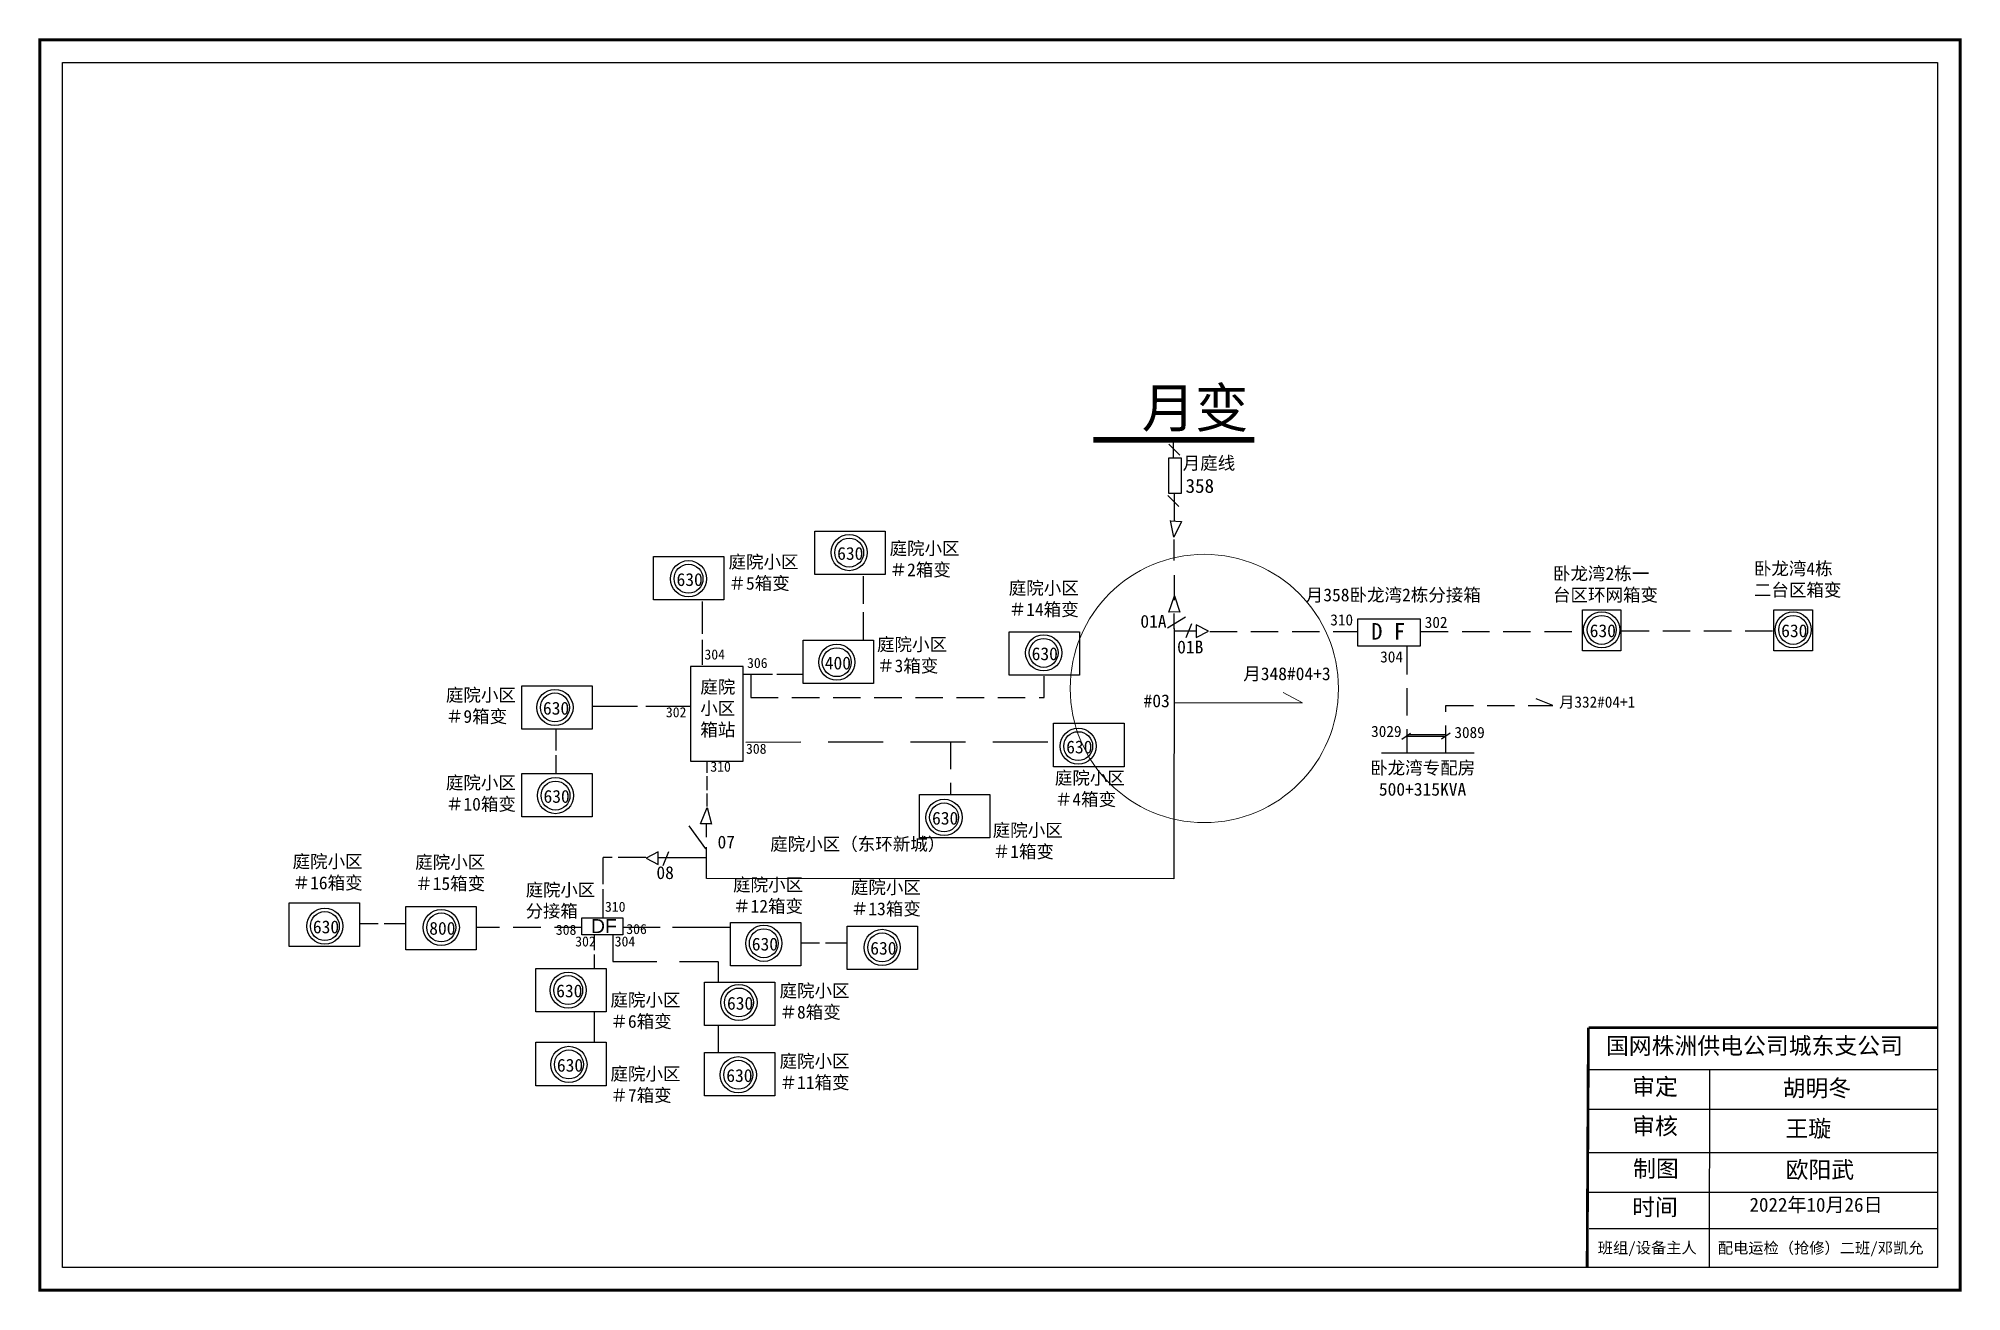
# Model space of a CAD drawing. Extents: x 0 to 344, y 0 to 224.
import ezdxf

# ---------------------------------------------------------------- set-up
doc = ezdxf.new("R2010")
doc.units = 0
doc.header["$LTSCALE"] = 0.774411
doc.linetypes.add('ACAD_ISO02W100', pattern=[15, 12, -3])
doc.linetypes.add('DASHED2', pattern=[9.525, 6.35, -3.175])
doc.layers.get('0').update_dxf_attribs({"linetype": 'CONTINUOUS'})
doc.layers.add('0-RefEdit0', color=7, linetype='CONTINUOUS')
doc.layers.add('Layer2', color=1, linetype='CONTINUOUS')
doc.styles.add('SimSun_txtstyle_2.00_0_0', font='simsun.ttc', dxfattribs={"height": 2})
doc.styles.add('SimSun_txtstyle_2.30_0_0', font='simsun.ttc', dxfattribs={"height": 2.3})
doc.styles.add('SimSun_txtstyle_2.50_0_0', font='simsun.ttc', dxfattribs={"height": 2.5})
doc.styles.get("Standard").update_dxf_attribs({"font": '', "height": 2.5})
doc.styles.add('字体', font='simkai_0.ttf', dxfattribs={"height": 2.5})
doc.styles.add('宋体_txtstyle_2.50_0_0', font='SIMSUN.TTC', dxfattribs={"height": 2.5})
doc.styles.add('宋体_txtstyle_200.00_0_0200', font='SIMSUN.TTC', dxfattribs={"height": 200})
doc.styles.add('宋体_txtstyle_3.00_0_0', font='SIMSUN.TTC', dxfattribs={"height": 3})
doc.styles.add('楷体_GB2312_txtstyle_2.30_0_0', font='SIMKAI.TTF', dxfattribs={"height": 2.3})
doc.styles.add('楷体_GB2312_txtstyle_3.00_0_0', font='SIMKAI.TTF', dxfattribs={"height": 3})
doc.styles.get('Standard').set_extended_font_data('SimSun')

msp = doc.modelspace()

# ---------------------------------------------------------------- linework, layer by layer
at = {"linetype": 'ACAD_ISO02W100'}
msp.add_line((203.04, 149.02), (203.04, 152.11), dxfattribs=at)
at = {"linetype": 'Continuous'}
for p, q in [((204.18, 149.52), (202.2, 151.5)), ((203.96, 140.29), (201.98, 142.27)), ((203.06, 134.8), (202.45, 137.81)), ((202.44, 137.72), (204.42, 137.59)), ((204.42, 137.59), (203.06, 134.8)), ((203.15, 130.61), (203.15, 134.41)), ((118.3, 83.49), (119.47, 86.36)), ((119.47, 86.54), (119.47, 88.88)), ((119.47, 86.36), (120.28, 83.4)), ((119.25, 79.01), (116.24, 83.1)), ((120.28, 83.49), (118.3, 83.49)), ((119.38, 81.1), (119.38, 83.43)), ((277.38, 39.44), (339.75, 39.44)), ((299.03, 39.43), (298.98, 3.98)), ((277.38, 32.34), (339.75, 32.34)), ((277.38, 24.59), (339.75, 24.59)), ((277.38, 17.48), (339.75, 17.48)), ((277.47, 10.96), (339.84, 10.96))]:
    msp.add_line(p, q, dxfattribs=at)
at = {"color": 7, "linetype": 'ByBlock', "ltscale": 2}
for p, q in [((147.44, 127.84), (147.44, 122.9)), ((118.56, 123.3), (118.56, 117.48)), ((147.44, 121.4), (147.44, 116.47)), ((118.56, 116.43), (118.56, 111.93)), ((125.98, 110.25), (131.2, 110.26)), ((131.95, 110.26), (136.68, 110.27)), ((106.98, 104.46), (99.01, 104.46)), ((116.53, 104.46), (108.48, 104.46))]:
    msp.add_line(p, q, dxfattribs=at)
at = {"color": 0, "linetype": 'Continuous'}
for p, q in [((202.19, 121.37), (203.22, 124.3)), ((203.22, 124.3), (204.17, 121.37)), ((204.16, 121.46), (202.19, 121.37)), ((203.08, 121.16), (203.08, 118.41)), ((201.94, 118.57), (205.19, 120.52)), ((207.04, 117.97), (203.11, 117.97)), ((206.24, 119.31), (205.21, 116.79)), ((209.26, 117.99), (207.1, 119.13)), ((207.1, 119.13), (207.1, 116.86)), ((207.1, 116.86), (209.26, 117.99)), ((92.39, 100.4), (92.39, 96.58)), ((245.44, 99.65), (243.89, 98.54)), ((244.84, 99.14), (251.57, 99.14)), ((245.08, 99.45), (251.81, 99.45)), ((252.6, 99.73), (251.05, 98.62)), ((92.39, 95.75), (92.39, 92.59)), ((240.28, 96.17), (256.86, 96.17)), ((110.72, 78.44), (108.56, 77.3)), ((108.56, 77.3), (110.72, 76.17)), ((110.72, 76.17), (110.72, 78.44)), ((111.59, 75.98), (112.61, 78.5)), ((57.21, 65.61), (60.55, 65.61)), ((61.6, 65.61), (65.49, 65.61)), ((102.61, 63.52), (102.61, 58.83)), ((136.27, 62.12), (139.62, 62.12)), ((140.67, 62.12), (144.56, 62.12)), ((102.61, 58.83), (110.44, 58.83)), ((114.5, 58.83), (121.41, 58.83)), ((121.44, 47.37), (121.44, 42.41))]:
    msp.add_line(p, q, dxfattribs=at)
at = {"color": 0, "linetype": 'DASHED2'}
for p, q in [((209.5, 117.91), (235.98, 117.91)), ((247.32, 117.93), (275.86, 117.93)), ((283.29, 118.01), (310.35, 118.01)), ((244.81, 115.15), (244.81, 96.17)), ((127.29, 110.27), (127.29, 106.09)), ((179.85, 106.09), (179.85, 109.9)), ((127.29, 106.09), (179.85, 106.09)), ((251.81, 96.17), (251.81, 104.66)), ((251.81, 104.66), (270.97, 104.66)), ((270.97, 104.66), (267.99, 105.83)), ((97.04, 64.92), (78.07, 64.89))]:
    msp.add_line(p, q, dxfattribs=at)
at = {"color": 20, "linetype": 'Continuous', "lineweight": 0, "ltscale": 1.3221, "true_color": 0xef4810}
msp.add_line((226.14, 105.15), (222.65, 107), dxfattribs=at)
at = {"color": 20, "linetype": 'Continuous', "lineweight": 0, "ltscale": 2.37978, "true_color": 0xef4810}
msp.add_line((203.11, 105.15), (226.14, 105.15), dxfattribs=at)
at = {"color": 7, "linetype": 'DASHED2', "ltscale": 2}
msp.add_line((126.41, 98.12), (181.38, 98.13), dxfattribs=at)
at = {"linetype": 'DASHED2'}
msp.add_line((163.1, 98.18), (163.1, 88.73), dxfattribs=at)
at = {"linetype": 'ByBlock'}
for p, q in [((119.47, 92.57), (119.47, 94.73)), ((119.47, 89.51), (119.47, 92.03))]:
    msp.add_line(p, q, dxfattribs=at)
at = {"linetype": 'Continuous', "const_width": 0.5}
msp.add_lwpolyline([(-0.05, 223.9), (343.92, 223.9), (343.92, -0.07), (-0.05, -0.07)], close=True, dxfattribs=at)
at = {"linetype": 'Continuous'}
msp.add_lwpolyline([(4, 219.85), (339.88, 219.85), (339.88, 3.98), (4, 3.98)], close=True, dxfattribs=at)
for points, const_width in [([(217.49, 152.26), (188.67, 152.24)], 1), ([(277.34, 46.95), (277.11, 3.98)], 0.5), ([(277.38, 46.95), (339.75, 46.95)], 0.5)]:
    msp.add_lwpolyline(points, dxfattribs=dict(at, const_width=const_width))
at = {"linetype": 'ACAD_ISO02W100'}
msp.add_lwpolyline([(204.37, 142.62), (202.16, 142.62), (202.16, 149.02), (204.37, 149.02)], close=True, dxfattribs=at)
at = {"color": 7, "ltscale": 2}
for points in [[(203.13, 142.6), (203.13, 142.6), (203.12, 137.61)], [(203.12, 118.47), (203.08, 73.63), (119.34, 73.67), (119.34, 79.27)]]:
    msp.add_lwpolyline(points, dxfattribs=at)
at = {"color": 7, "linetype": 'ByBlock', "ltscale": 2}
for points in [[(138.76, 135.9), (151.37, 135.9), (151.37, 128.12), (138.76, 128.12)], [(109.88, 131.36), (122.48, 131.36), (122.48, 123.58), (109.88, 123.58)], [(173.55, 117.87), (186.15, 117.87), (186.15, 110.09), (173.55, 110.09)], [(136.68, 116.38), (149.28, 116.38), (149.28, 108.61), (136.68, 108.61)], [(116.5, 94.68), (125.95, 94.68), (125.95, 111.64), (116.5, 111.64)], [(181.55, 101.48), (194.15, 101.48), (194.15, 93.7), (181.55, 93.7)], [(157.52, 88.72), (170.12, 88.72), (170.12, 80.94), (157.52, 80.94)]]:
    msp.add_lwpolyline(points, close=True, dxfattribs=at)
at = {"color": 0, "ltscale": 2}
msp.add_lwpolyline([(203.12, 127.98), (203.12, 123.52)], dxfattribs=at)
at = {"color": 0, "linetype": 'Continuous'}
for points in [[(276.28, 121.82), (283.17, 121.82), (283.17, 114.45), (276.28, 114.45)], [(310.58, 121.82), (317.46, 121.82), (317.46, 114.45), (310.58, 114.45)], [(236.06, 120.21), (247.21, 120.21), (247.21, 115.31), (236.06, 115.31)]]:
    msp.add_lwpolyline(points, close=True, dxfattribs=at)
at = {"color": 0, "linetype": 'ByBlock', "ltscale": 2}
for points in [[(86.27, 108.2), (98.87, 108.2), (98.87, 100.42), (86.27, 100.42)], [(86.27, 92.49), (98.87, 92.49), (98.87, 84.71), (86.27, 84.71)], [(44.59, 69.29), (57.19, 69.29), (57.19, 61.51), (44.59, 61.51)], [(65.51, 68.64), (78.11, 68.64), (78.11, 60.87), (65.51, 60.87)], [(123.65, 65.8), (136.26, 65.8), (136.26, 58.02), (123.65, 58.02)], [(144.58, 65.15), (157.18, 65.15), (157.18, 57.38), (144.58, 57.38)], [(88.77, 57.56), (101.37, 57.56), (101.37, 49.78), (88.77, 49.78)], [(119.01, 55.11), (131.61, 55.11), (131.61, 47.33), (119.01, 47.33)], [(88.77, 44.33), (101.37, 44.33), (101.37, 36.55), (88.77, 36.55)], [(119.01, 42.5), (131.61, 42.5), (131.61, 34.73), (119.01, 34.73)]]:
    msp.add_lwpolyline(points, close=True, dxfattribs=at)
at = {"color": 7, "linetype": 'Continuous'}
msp.add_lwpolyline([(97.03, 66.6), (104.4, 66.6), (104.4, 63.57), (97.03, 63.57)], close=True, dxfattribs=at)
at = {"color": 20, "linetype": 'Continuous', "lineweight": 0, "ltscale": 2.2035, "true_color": 0xef4810}
msp.add_circle((208.54, 107.71), 24.03, dxfattribs=at)
at = {"layer": '0-RefEdit0', "color": 0, "ltscale": 2}
for p, q in [((100.82, 77.41), (100.82, 72.68)), ((102.46, 77.41), (100.84, 77.41)), ((108.52, 77.41), (103.52, 77.41)), ((119.22, 77.38), (110.75, 77.38)), ((100.82, 71.78), (100.82, 66.64)), ((99.22, 63.56), (99.22, 60.81)), ((104.41, 64.94), (111.04, 64.94)), ((113.29, 64.94), (123.61, 64.94)), ((99.22, 60.05), (99.22, 57.61)), ((121.43, 58.83), (121.43, 55.11)), ((99.22, 49.81), (99.22, 44.37))]:
    msp.add_line(p, q, dxfattribs=at)
at = {"layer": 'Layer2', "color": 7, "linetype": 'ByBlock'}
for centre, radius in [((144.92, 132.05), 3.24), ((144.92, 132.05), 2.59), ((116.14, 127.37), 3.24), ((116.14, 127.37), 2.59), ((179.76, 114.08), 3.24), ((142.7, 112.42), 3.24), ((142.7, 112.42), 2.59), ((179.76, 114.08), 2.59), ((92.22, 104.31), 3.24), ((92.22, 104.31), 2.59), ((185.94, 97.38), 3.24), ((185.94, 97.38), 2.59), ((92.32, 88.52), 3.24), ((92.32, 88.52), 2.59), ((161.91, 84.62), 3.24), ((161.91, 84.62), 2.59), ((51, 65.14), 3.24), ((51, 65.14), 2.59), ((71.85, 64.9), 3.24), ((71.85, 64.9), 2.59), ((129.63, 62.06), 3.24), ((129.63, 62.06), 2.59), ((150.84, 61.33), 3.24), ((150.84, 61.33), 2.59), ((94.59, 53.68), 3.24), ((94.59, 53.68), 2.59), ((125.18, 51.46), 3.24), ((125.18, 51.46), 2.59), ((94.72, 40.37), 3.24), ((94.72, 40.37), 2.59), ((125.06, 38.52), 3.24), ((125.06, 38.52), 2.59)]:
    msp.add_circle(centre, radius, dxfattribs=at)
at = {"layer": 'Layer2', "color": 0, "linetype": 'ByBlock'}
for centre, radius in [((279.72, 118.2), 3.24), ((279.72, 118.2), 2.59), ((314.02, 118.2), 3.24), ((314.02, 118.2), 2.59)]:
    msp.add_circle(centre, radius, dxfattribs=at)

# ---------------------------------------------------------------- texts
at = {"linetype": 'Continuous'}
for s, insert, char_height, width, attachment_point, style in [('月变', (197.33, 161.48), 7, 27.4955, 1, '字体'), ('{\\fSimSun|b0|i0|c134|p2;国网株洲供电公司城东支公司}', (280.48, 45.21), 3, 82.0179, 1, '楷体_GB2312_txtstyle_3.00_0_0'), ('审定', (285.17, 37.88), 3, 23.4615, 1, '字体'), ('胡明冬', (312.12, 37.63), 3, 23.4615, 1, '宋体_txtstyle_3.00_0_0'), ('审核', (285.17, 30.82), 3, 23.4615, 1, '字体'), ('{\\fSimSun|b0|i0|c134|p2;王璇}', (312.63, 30.38), 3, 33.0539, 1, '字体'), ('制图', (285.34, 23.2), 3, 23.4615, 1, '字体'), ('欧阳武', (312.66, 23.01), 3, 23.4615, 1, '宋体_txtstyle_3.00_0_0'), ('时间', (285.17, 16.31), 3, 23.4615, 1, '字体'), ('2022年10月26日', (318.11, 16.48), 2.5, 28.9227, 2, '宋体_txtstyle_2.50_0_0')]:
    msp.add_mtext(s, dxfattribs=dict(at, insert=insert, char_height=char_height, width=width, attachment_point=attachment_point, style=style))
at = {"color": 7, "linetype": 'Continuous', "attachment_point": 1}
for s, insert, char_height, width, style in [('月庭线', (204.66, 149.23), 2.3, 9.7122, '楷体_GB2312_txtstyle_2.30_0_0'), ('358', (205.18, 145.25), 2.5, 5.6554, 'SimSun_txtstyle_2.50_0_0')]:
    msp.add_mtext(s, dxfattribs=dict(at, insert=insert, char_height=char_height, width=width, style=style))
at = {"color": 7, "linetype": 'ByBlock', "char_height": 2.3, "attachment_point": 1}
for s, insert, width in [('庭院小区＃5箱变', (123.3, 131.54), 13.2694), ('630', (142.77, 133.05), 4.8377), ('庭院小区＃2箱变', (152.15, 133.96), 13.2694), ('630', (114, 128.37), 4.8377), ('庭院小区＃14箱变', (173.5, 126.85), 13.2694), ('庭院小区＃3箱变', (149.91, 116.75), 13.2694), ('630', (177.61, 115.08), 4.8377), ('400', (140.55, 113.42), 4.8377), ('庭院小区箱站', (118.25, 109.14), 7.0603), ('630', (90.07, 105.32), 4.8377), ('630', (183.8, 98.38), 4.8377), ('庭院小区＃4箱变', (181.76, 92.83), 13.2694), ('630', (90.17, 89.53), 4.8377), ('630', (159.77, 85.62), 4.8377), ('庭院小区＃1箱变', (170.63, 83.47), 13.2694), ('庭院小区（东环新城）', (130.77, 80.99), 44.6774), ('630', (48.86, 66.15), 4.8377), ('800', (69.7, 65.9), 4.8377), ('630', (127.48, 63.07), 4.8377), ('630', (148.7, 62.33), 4.8377), ('630', (92.44, 54.69), 4.8377), ('630', (123.04, 52.47), 4.8377), ('630', (92.57, 41.37), 4.8377), ('630', (122.91, 39.52), 4.8377)]:
    msp.add_mtext(s, dxfattribs=dict(at, insert=insert, width=width))
at = {"color": 0, "linetype": 'ByBlock', "attachment_point": 1}
for s, insert, char_height, width in [('卧龙湾2栋一台区环网箱变', (270.99, 129.45), 2.3, 20.2643), ('卧龙湾4栋二台区箱变', (306.97, 130.34), 2.3, 16.9184), ('D F', (238.43, 119.43), 2.977, 17.1746), ('630', (277.57, 119.2), 2.3, 4.8377), ('630', (311.87, 119.2), 2.3, 4.8377), ('{\\C7;庭院小区}＃16箱变', (45.22, 77.88), 2.3, 13.2694), ('{\\C7;庭院小区}＃15箱变', (67.18, 77.75), 2.3, 13.2694), ('{\\C7;庭院小区}＃12箱变', (124.12, 73.7), 2.3, 13.2694), ('{\\C7;庭院小区}＃13箱变', (145.22, 73.23), 2.3, 13.2694), ('{\\C7;庭院小区}＃8箱变', (132.44, 54.72), 2.3, 13.2694), ('{\\C7;庭院小区}＃11箱变', (132.44, 42.11), 2.3, 13.2694)]:
    msp.add_mtext(s, dxfattribs=dict(at, insert=insert, char_height=char_height, width=width))
at = {"color": 7, "linetype": 'ByBlock', "char_height": 2.3, "width": 44.6774, "attachment_point": 1, "style": 'SimSun_txtstyle_2.30_0_0'}
for s, insert in [('月358卧龙湾2栋分接箱', (226.71, 125.62)), ('卧龙湾专配房\\P 500+315KVA', (238.24, 94.64))]:
    msp.add_mtext(s, dxfattribs=dict(at, insert=insert))
at = {"color": 0, "attachment_point": 1}
for s, insert, char_height, width in [('01A', (197.08, 120.89), 2.3, 16.4292), ('310', (231.1, 121), 2, 16.4292), ('302', (248.02, 120.56), 2, 16.4292), ('01B', (203.67, 116.29), 2.3, 16.4292), ('304', (240.04, 114.37), 2, 16.4292), ('{\\C7;庭院小区}＃9箱变', (72.68, 107.69), 2.3, 13.2694), ('3029', (238.42, 101.02), 2, 16.4292), ('3089', (253.33, 100.83), 2, 16.4292), ('{\\C7;庭院小区}＃10箱变', (72.68, 91.98), 2.3, 13.2694), ('08', (110.39, 75.87), 2.3, 16.4292), ('庭院小区分接箱', (87, 72.77), 2.271, 14.3123), ('{\\C7;庭院小区}＃6箱变', (102.15, 53.06), 2.3, 13.2694), ('{\\C7;庭院小区}＃7箱变', (102.15, 39.83), 2.3, 13.2694)]:
    msp.add_mtext(s, dxfattribs=dict(at, insert=insert, char_height=char_height, width=width))
at = {"char_height": 2.5, "width": 24.4767, "attachment_point": 1, "style": '字体'}
for s, insert in [('{\\H0.72x;304}', (119, 114.7)), ('{\\H0.72x;306}', (126.63, 113.18)), ('{\\H0.72x;302}', (112.09, 104.35)), ('{\\H0.72x;308}', (126.44, 97.81)), ('{\\H0.72x;310}', (120.05, 94.6)), ('{\\H0.72x;310}', (101.18, 69.51)), ('{\\fArial|b0|i0|c0|p32;DF}', (98.66, 66.4)), ('{\\H0.72x;306}', (105, 65.52)), ('{\\H0.72x;308}', (92.38, 65.38)), ('{\\H0.72x;302}', (95.85, 63.3)), ('{\\H0.72x;304}', (102.92, 63.3))]:
    msp.add_mtext(s, dxfattribs=dict(at, insert=insert))
at = {"color": 1, "linetype": 'ByBlock', "true_color": 0xff0000, "char_height": 2.3, "width": 44.6774, "attachment_point": 1, "style": 'SimSun_txtstyle_2.30_0_0'}
for s, insert in [('月348#04+3', (215.51, 111.5)), ('#03', (197.66, 106.65))]:
    msp.add_mtext(s, dxfattribs=dict(at, insert=insert))
at = {"color": 2, "true_color": 0xffff00, "insert": (272.1, 106.28), "char_height": 2, "width": 16.4292, "attachment_point": 1, "style": 'SimSun_txtstyle_2.00_0_0'}
msp.add_mtext('月332#04+1', dxfattribs=at)
at = {"color": 7, "insert": (121.34, 81.35), "char_height": 2.3, "width": 16.4292, "attachment_point": 1}
msp.add_mtext('07', dxfattribs=at)
at = {"color": 7, "linetype": 'Continuous', "lineweight": 0, "ltscale": 0.58307, "char_height": 2, "attachment_point": 1, "style": '宋体_txtstyle_200.00_0_0200'}
for s, insert in [('班组/设备主人', (279.01, 8.53)), ('配电运检（抢修）二班/邓凯允', (300.53, 8.49))]:
    msp.add_mtext(s, dxfattribs=dict(at, insert=insert))

doc.saveas('drawing.dxf')
